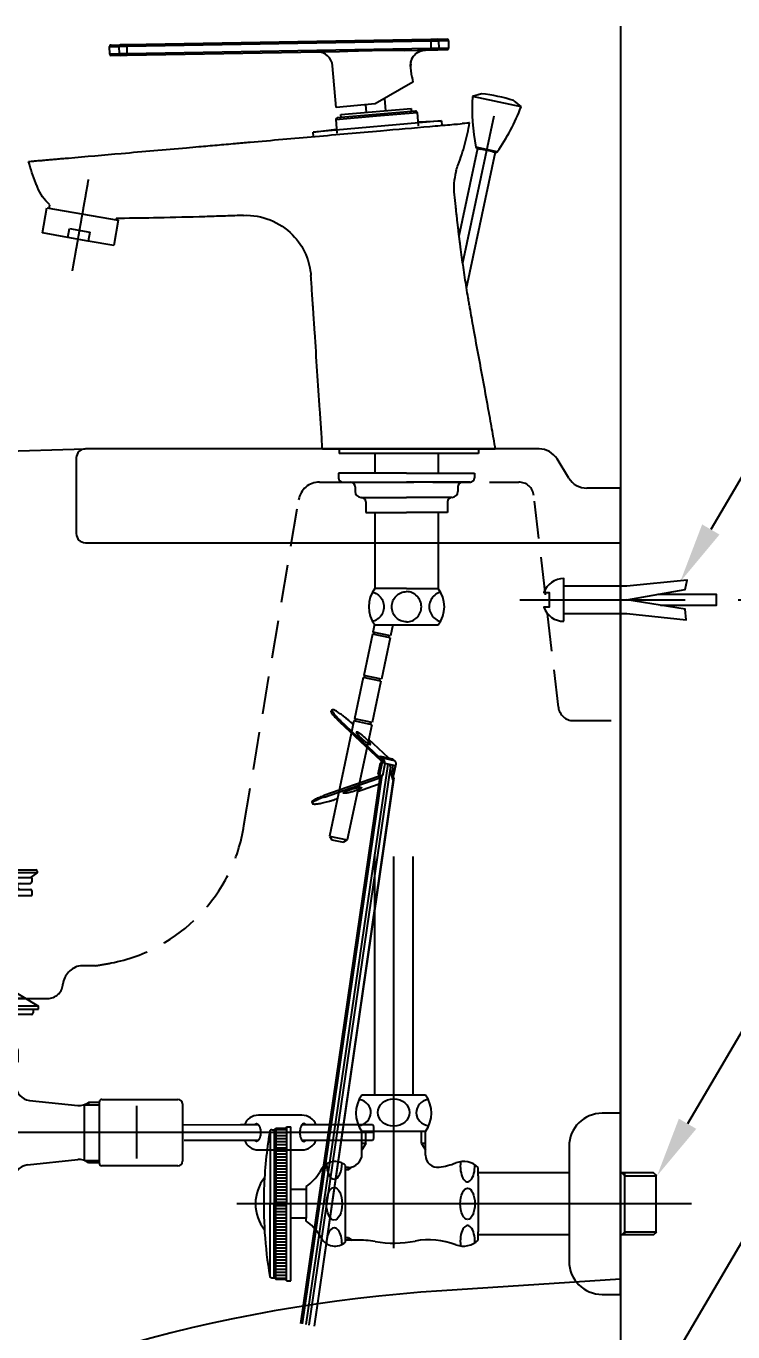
# Model space of a CAD drawing. Extents: x 0 to 3100, y 0 to 2100.
# Drawn here: x 2170.1 to 2403.9, y 706.8 to 1139.2 of the extents above; entities that cross this region are included whole.
import ezdxf

# ---------------------------------------------------------------- set-up
doc = ezdxf.new("R2010")
doc.units = 0
doc.header["$LTSCALE"] = 50
doc.header["$MEASUREMENT"] = 0
doc.linetypes.add('CENTER', pattern=[2, 1.25, -0.25, 0.25, -0.25])
doc.linetypes.add('HIDDEN', pattern=[0.375, 0.25, -0.125])
doc.layers.get('0').update_dxf_attribs({"linetype": 'CONTINUOUS'})
doc.layers.get('DEFPOINTS').update_dxf_attribs({"linetype": 'CONTINUOUS'})
for name, color, linetype in [('1', 2, 'CENTER'), ('2', 2, 'HIDDEN'), ('3', 3, 'CONTINUOUS'), ('6', 6, 'CONTINUOUS'), ('7', 7, 'CONTINUOUS')]:
    doc.layers.add(name, color=color, linetype=linetype)
doc.dimstyles.get("Standard").update_dxf_attribs({"dimtxt": 2.5, "dimasz": 2, "dimexe": 2, "dimexo": 1, "dimgap": 1.5, "dimtad": 1, "dimdec": 0, "dimlfac": 10, "dimrnd": 0.5, "dimzin": 0, "dimdsep": 46, "dimtxsty": 'Standard', "dimcen": 0, "dimclrt": 2, "dimadec": 0, "dimazin": 0, "dimtfac": 1, "dimtdec": 0, "dimtmove": 0, "dimatfit": 3, "dimfxl": 0, "dimtolj": 1, "dimtzin": 0, "dimarcsym": 0})

# ---------------------------------------------------------------- blocks, each defined once
blk = doc.blocks.new('A$C199A413F')
at = {"layer": '1'}
blk.add_line((50.83, 143.41), (4.17, 143.41), dxfattribs=at)
at = {"layer": '3'}
for p, q in [((12.5, 194.6), (11.27, 196.73)), ((11.39, 196.53), (27.5, 196.53)), ((27.5, 194.6), (12.5, 194.6)), ((27.5, 194.6), (25.75, 193.71)), ((43.61, 196.53), (27.5, 196.53)), ((27.5, 194.6), (29.25, 193.71)), ((27.5, 194.6), (42.5, 194.6)), ((42.5, 194.6), (43.73, 196.73)), ((15.02, 194.42), (25.75, 193.71)), ((19.23, 189.72), (16.51, 193.57)), ((25.75, 193.71), (25.75, 186)), ((26.98, 194.34), (26.55, 187.93)), ((28.02, 194.34), (28.45, 187.93)), ((39.98, 194.42), (29.25, 193.71)), ((29.25, 193.71), (29.25, 186)), ((35.77, 189.72), (38.49, 193.57)), ((10.2, 186), (0.9, 186)), ((27.5, 186), (10.2, 186)), ((17.14, 186), (18.59, 186.84)), ((26.55, 187.95), (27.5, 187.95)), ((26.75, 186), (26.55, 187.95)), ((28.45, 187.95), (27.5, 187.95)), ((27.5, 186), (44.8, 186)), ((28.25, 186), (28.45, 187.95)), ((37.86, 186), (36.41, 186.84)), ((44.8, 186), (54.1, 186)), ((0.5, 185.6), (0.5, 185)), ((0.5, 185), (27.5, 185)), ((0.5, 185), (2.64, 183.5)), ((2.2, 183.3), (2.2, 182)), ((8.5, 183.5), (2.4, 183.5)), ((8.5, 183.5), (27.5, 183.5)), ((54.5, 185), (27.5, 185)), ((46.5, 183.5), (27.5, 183.5)), ((46.5, 183.5), (52.6, 183.5)), ((54.5, 185), (52.36, 183.5)), ((52.8, 183.3), (52.8, 182)), ((54.5, 185.6), (54.5, 185)), ((2.2, 179), (2.2, 177.7)), ((27.5, 177.5), (2.4, 177.5)), ((27.5, 181.5), (2.7, 181.5)), ((27.5, 179.5), (2.7, 179.5)), ((10, 146.91), (10, 177.5)), ((27.5, 181.5), (52.3, 181.5)), ((27.5, 179.5), (52.3, 179.5)), ((27.5, 177.5), (52.6, 177.5)), ((45, 146.91), (45, 177.5)), ((52.8, 179), (52.8, 177.7)), ((27.5, 173.5), (17.63, 173.5)), ((27.5, 173.5), (37.37, 173.5)), ((15.13, 161), (15.13, 171)), ((16.89, 161), (16.89, 171)), ((38.11, 161), (38.11, 171)), ((39.87, 161), (39.87, 171)), ((27.5, 158.5), (17.63, 158.5)), ((27.5, 158.5), (37.37, 158.5)), ((10.7, 149), (10, 150.21)), ((10, 149), (27.5, 149)), ((10.7, 146.91), (10.7, 149)), ((45, 149), (27.5, 149)), ((44.3, 149), (45, 150.21)), ((44.3, 146.91), (44.3, 149)), ((10, 146.91), (0, 140.91)), ((10, 146.91), (27.5, 146.91)), ((45, 146.91), (27.5, 146.91)), ((45, 146.91), (55, 140.91)), ((0, 140.91), (27.5, 140.91)), ((0, 139.91), (0, 140.91)), ((10, 139.91), (0, 139.91)), ((1.81, 139.91), (1.81, 138.61)), ((45, 139.91), (10, 139.91)), ((55, 140.91), (27.5, 140.91)), ((45, 139.91), (55, 139.91)), ((53.19, 139.91), (53.19, 138.61)), ((55, 139.91), (55, 140.91)), ((2.31, 138.11), (7.31, 138.11)), ((7.31, 138.11), (27.5, 138.11)), ((7.31, 138.11), (7.31, 131.98)), ((14.08, 131.98), (14.08, 138.11)), ((21.48, 131.98), (21.48, 138.11)), ((47.69, 138.11), (27.5, 138.11)), ((33.52, 131.98), (33.52, 138.11)), ((40.92, 131.98), (40.92, 138.11)), ((52.69, 138.11), (47.69, 138.11)), ((47.69, 138.11), (47.69, 131.98)), ((8.31, 131.41), (7.31, 131.98)), ((8.31, 131.41), (9.71, 131.41)), ((9.71, 131.41), (27.5, 131.41)), ((10, 127.99), (10, 131.41)), ((14.08, 131.98), (21.48, 131.98)), ((45.29, 131.41), (27.5, 131.41)), ((40.92, 131.98), (33.52, 131.98)), ((45, 127.99), (45, 131.41)), ((46.69, 131.41), (45.29, 131.41)), ((46.69, 131.41), (47.69, 131.98)), ((6.76, 122.44), (6.76, 126.56)), ((10.14, 128), (27.26, 128)), ((13.53, 126.56), (13.53, 122.44)), ((13.53, 126.56), (20.93, 126.56)), ((20.93, 126.56), (20.93, 122.44)), ((44.86, 128), (27.74, 128)), ((41.47, 126.56), (34.07, 126.56)), ((34.07, 126.56), (34.07, 122.44)), ((41.47, 126.56), (41.47, 122.44)), ((48.24, 122.44), (48.24, 126.56)), ((13.53, 122.44), (20.93, 122.44)), ((41.47, 122.44), (34.07, 122.44)), ((7.5, 87.4), (7.5, 120)), ((27.5, 121), (8.5, 121)), ((44.86, 121), (27.5, 121)), ((44.3, 121), (44.86, 121)), ((44.86, 121), (45.26, 121)), ((46.5, 121), (45, 121)), ((47.5, 114.64), (47.5, 120)), ((51.97, 109.66), (68, 107.95)), ((70.03, 108.2), (75.14, 108.2)), ((70.17, 89.75), (70.17, 108.25)), ((71.5, 109), (71.5, 108.2)), ((75.16, 109), (71.5, 109)), ((75.14, 108.2), (75.14, 109.2)), ((75.14, 88.8), (75.14, 108.2)), ((75.94, 110), (101.14, 110)), ((102.64, 108.5), (102.64, 102.73)), ((87.5, 90.46), (87.5, 107.9)), ((138.84, 104.76), (127.78, 104.76)), ((142.13, 104.76), (138.84, 104.76)), ((121.87, 101.51), (102.43, 101.5)), ((102.64, 102.73), (102.64, 89.5)), ((127.82, 101.51), (121.87, 101.51)), ((165.45, 101.52), (142.09, 101.51)), ((165.95, 101.02), (165.45, 101.52)), ((165.95, 97.02), (165.95, 101.02)), ((87.5, 99), (19, 98.98)), ((165.95, 99.02), (87.5, 99)), ((103.23, 96.5), (127.82, 96.51)), ((142.09, 96.51), (165.45, 96.52)), ((165.45, 96.52), (165.95, 97.02)), ((127.78, 93.26), (139.11, 93.26)), ((139.11, 93.26), (142.13, 93.26)), ((51.37, 88.27), (68, 90.05)), ((70.17, 89.75), (75.14, 89.75)), ((71.5, 89), (71.5, 89.8)), ((75.16, 89), (71.5, 89)), ((101.14, 88), (75.94, 88)), ((9.5, 81), (27.5, 81)), ((11.63, 81), (11.63, 0)), ((45.5, 81), (27.5, 81)), ((43.38, 0), (43.38, 81)), ((11.63, 0), (43.38, 0))]:
    blk.add_line(p, q, dxfattribs=at)
for points in [[(126.44, 101.51, -0.044238), (126.7, 101.79, -0.189273), (127.13, 101.96, -0.189273), (127.57, 101.79, -0.101059), (128.06, 101.1, -0.059302), (128.34, 100.21, -0.045722), (128.45, 99.01, -0.045722)], [(143.46, 101.51, 0.044238), (143.21, 101.79, 0.189273), (142.78, 101.96, 0.189273), (142.34, 101.79, 0.101059), (141.84, 101.1, 0.059302), (141.57, 100.21, 0.045722), (141.46, 99.01, 0.045722)], [(128.45, 99.01, -0.045722), (128.34, 97.81, -0.059302), (128.06, 96.92, -0.101059), (127.57, 96.23, -0.189273), (127.13, 96.06, -0.189273), (126.7, 96.23, -0.044238), (126.45, 96.51, -0.059302)], [(141.46, 99.01, 0.045722), (141.57, 97.81, 0.059302), (141.85, 96.93, 0.101059), (142.34, 96.23, 0.189273), (142.78, 96.06, 0.189273), (143.21, 96.23, 0.044238), (143.46, 96.51, 0.059302)]]:
    blk.add_lwpolyline(points, format="xyb", dxfattribs=at)
for centre, radius, start, end in [((12.35, 196.53), 1.1, 97.3204, 169.4262), ((27.5, 78.6), 120, 90, 97.3204), ((27.5, 78.6), 120, 82.6796, 90), ((42.65, 196.53), 1.1, 10.5738, 82.6796), ((14.87, 192.42), 2, 35.2023, 86.2618), ((40.13, 192.42), 2, 93.7382, 144.7977), ((0.9, 185.6), 0.4, 90, 180), ((17.59, 188.57), 2, 300, 35.2023), ((37.41, 188.57), 2, 144.7977, 240), ((54.1, 185.6), 0.4, 0, 90), ((2.4, 183.3), 0.2, 90, 180), ((2.7, 182), 0.5, 180, 270), ((52.3, 182), 0.5, 270, 0), ((52.6, 183.3), 0.2, 0, 90), ((2.7, 179), 0.5, 90, 180), ((2.4, 177.7), 0.2, 180, 270), ((6, 180.5), 1, 270, 90), ((49, 180.5), 1, 90, 270), ((52.3, 179), 0.5, 0, 90), ((52.6, 177.7), 0.2, 270, 0), ((17.63, 171), 2.5, 90, 180), ((19.39, 171), 2.5, 90, 180), ((35.61, 171), 2.5, 0, 90), ((37.37, 171), 2.5, 0, 90), ((17.63, 161), 2.5, 180, 270), ((19.39, 161), 2.5, 180, 270), ((35.61, 161), 2.5, 270, 0), ((37.37, 161), 2.5, 270, 0), ((2.31, 138.61), 0.5, 180, 270), ((52.69, 138.61), 0.5, 270, 0), ((10.7, 141.58), 10.18, 250.5679, 289.4321), ((27.31, 160.86), 29.46, 258.5956, 270.3737), ((27.69, 160.86), 29.46, 269.6263, 281.4044), ((44.3, 141.58), 10.18, 250.5679, 289.4321), ((10.14, 123.29), 4.7, 43.9409, 136.0591), ((27.03, 114.4), 13.61, 89.0643, 116.6472), ((27.97, 114.4), 13.61, 63.3528, 90.9357), ((44.86, 123.29), 4.7, 43.9409, 136.0591), ((10.14, 125.71), 4.7, 223.9409, 316.0591), ((27.03, 134.6), 13.61, 243.3528, 270.9357), ((27.97, 134.6), 13.61, 269.0643, 296.6472), ((44.86, 125.71), 4.7, 223.9409, 316.0591), ((8.5, 120), 1, 90, 180), ((46.5, 120), 1, 0, 90), ((52.5, 114.64), 5, 180, 263.8845), ((68.41, 112.93), 5, 265.3322, 308.1927), ((75.94, 109.2), 0.8, 90, 180), ((101.14, 108.5), 1.5, 0, 90), ((127.78, 99.76), 5, 90.0143, 159.527), ((142.13, 99.76), 5, 20.5016, 90.0143), ((127.78, 98.26), 5, 200.5016, 270.0143), ((142.13, 98.26), 5, 270.0143, 339.527), ((20.49, 87.95), 13, 182.42, 212.3), ((51.9, 83.3), 5, 96.1155, 165.0405), ((68.41, 85.07), 5, 51.8073, 94.6678), ((75.94, 88.8), 0.8, 180, 270), ((101.14, 89.5), 1.5, 270, 0), ((34.51, 87.95), 13, 327.7, 345.0405)]:
    blk.add_arc(centre, radius, start, end, dxfattribs=at)
blk = doc.blocks.new('*D49')
at = {"color": 3, "lineweight": -2}
for p, q in [((2405.66, 949.21), (2597.99, 949.21)), ((2587.99, 929.21), (2587.99, 614.21)), ((2587.99, 259.21), (2587.99, 574.21)), ((2374.67, 239.21), (2597.99, 239.21))]:
    blk.add_line(p, q, dxfattribs=at)
at = {"color": 3}
for points in [[(2584.66, 929.21), (2591.33, 929.21), (2587.99, 949.21)], [(2584.66, 259.21), (2591.33, 259.21), (2587.99, 239.21)]]:
    blk.add_solid(points, dxfattribs=at)
at = {"layer": 'DEFPOINTS', "color": 0}
for p in [(2397.66, 949.21), (2587.99, 949.21), (2366.67, 239.21)]:
    blk.add_point(p, dxfattribs=at)
at = {"color": 2, "insert": (2587.99, 594.21), "char_height": 20, "attachment_point": 5}
blk.add_mtext('\\A1;710', dxfattribs=at)

msp = doc.modelspace()

# ---------------------------------------------------------------- linework, layer by layer
for p, q in [((1904.21751, 991.20038), (2189.58629, 999.21299)), ((2339.75893, 999.21417), (2189.67049, 999.21417)), ((2249.37988, 999.21417), (2249.26669, 999.21417)), ((2186.67049, 996.21417), (2186.67049, 971.15468)), ((2349.62045, 989.54549), (2345.72054, 995.88285)), ((2366.67049, 986.21417), (2355.58206, 986.21417)), ((2366.67049, 909.21417), (2366.67049, 986.21417)), ((2189.67049, 968.15468), (2366.67049, 968.15468)), ((2333.40455, 949.21417), (2388.05893, 949.21417)), ((2366.67049, 724.21417), (2366.67049, 909.21417)), ((2366.67049, 724.21417), (2307.6519, 720.43801))]:
    msp.add_line(p, q)
at = {"ltscale": 0.5}
for p, q in [((2273.60638, 999.21417), (2273.60638, 997.73564)), ((2319.7346, 999.21417), (2319.7346, 997.73564))]:
    msp.add_line(p, q, dxfattribs=at)
at = {"color": 3}
for p, q in [((2469.02878, 912.58305), (2388.89985, 775.72326)), ((2445.0205, 801.93276), (2376.77557, 685.37076))]:
    msp.add_line(p, q, dxfattribs=at)
msp.add_lwpolyline([(2347.97069, 942.12486), (2347.97069, 956.30347, 0.316316832), (2341.29999, 951.61417), (2343.08286, 951.61417), (2343.08286, 946.81417), (2341.29999, 946.81417, 0.316316832)], format="xyb", close=True)
for points in [[(2347.97069, 944.71417), (2363.77687, 944.71417), (2368.84898, 944.71417), (2388.46822, 942.57747), (2388.13848, 946.08232), (2368.84898, 949.21417), (2388.13848, 952.6086), (2388.79795, 955.75088), (2368.84898, 953.71417), (2363.77687, 953.71417), (2347.97069, 953.71417)], [(2379.93545, 947.41417), (2398.45981, 947.41417), (2398.41118, 951.01417), (2379.07782, 951.01417)]]:
    msp.add_lwpolyline(points)
for centre, radius, start, end in [((2189.67049, 996.21417), 3, 90, 180), ((2339.75893, 992.21417), 7, 31.6075022, 90), ((2355.58206, 993.21417), 7, 211.6075022, 270), ((2189.67049, 971.15468), 3, 180, 270), ((2339.57785, 221.45832), 500, 93.6609349, 119.2655713)]:
    msp.add_arc(centre, radius, start, end)
at = {"layer": '1', "color": 1, "linetype": 'ByBlock'}
msp.add_line((2366.67049, 1139.21417), (2366.67049, 239.21417), dxfattribs=at)
at = {"layer": '1', "color": 7, "linetype": 'Continuous'}
for p, q in [((2198.16539, 1132.95834), (2201.22503, 1133.01175)), ((2203.46623, 1133.05087), (2201.22503, 1133.01175)), ((2303.94764, 1134.80477), (2203.46623, 1133.05087)), ((2203.46623, 1133.05087), (2203.47496, 1132.55094)), ((2203.47496, 1132.55094), (2303.95636, 1134.30485)), ((2306.18884, 1134.8439), (2303.94764, 1134.80477)), ((2303.94764, 1134.80477), (2303.95636, 1134.30485)), ((2303.95636, 1134.30485), (2306.64581, 1134.3518)), ((2303.95636, 1134.30485), (2303.99999, 1131.80523)), ((2306.18884, 1134.8439), (2309.24847, 1134.8973)), ((2306.64581, 1134.3518), (2309.75712, 1134.40611)), ((2306.68944, 1131.85218), (2306.64581, 1134.3518)), ((2309.75712, 1134.40611), (2309.80076, 1131.90649)), ((2197.6742, 1132.44969), (2200.78552, 1132.504)), ((2197.71783, 1129.95008), (2197.6742, 1132.44969)), ((2200.82915, 1130.00438), (2197.71783, 1129.95008)), ((2201.28611, 1129.51228), (2198.22648, 1129.45887)), ((2200.78552, 1132.504), (2203.47496, 1132.55094)), ((2200.78552, 1132.504), (2200.82915, 1130.00438)), ((2203.51859, 1130.05133), (2200.82915, 1130.00438)), ((2201.28611, 1129.51228), (2203.52732, 1129.5514)), ((2203.51859, 1130.05133), (2203.47496, 1132.55094)), ((2303.99999, 1131.80523), (2203.51859, 1130.05133)), ((2203.52732, 1129.5514), (2203.51859, 1130.05133)), ((2203.52732, 1129.5514), (2273.71795, 1130.77658)), ((2295.09751, 1131.14977), (2304.00872, 1131.30531)), ((2306.68944, 1131.85218), (2303.99999, 1131.80523)), ((2304.00872, 1131.30531), (2303.99999, 1131.80523)), ((2304.00872, 1131.30531), (2306.24992, 1131.34443)), ((2309.30956, 1131.39784), (2306.24992, 1131.34443)), ((2309.80076, 1131.90649), (2306.68944, 1131.85218)), ((2272.64081, 1112.29953), (2271.43476, 1126.0848)), ((2298.01354, 1120.60452), (2285.59134, 1113.43256)), ((2297.92833, 1121.57846), (2298.01354, 1120.60452)), ((2285.59134, 1113.43256), (2272.64081, 1112.29953)), ((2274.20229, 1109.94126), (2297.41363, 1111.97198)), ((2282.66995, 1110.68208), (2282.45332, 1113.15812)), ((2288.60134, 1115.17037), (2288.94597, 1111.23116)), ((2297.41363, 1111.97198), (2297.50079, 1110.97579)), ((2307.46269, 1107.83206), (2265.0248, 1104.11923)), ((2272.49007, 1108.28572), (2285.9387, 1109.46232)), ((2272.49007, 1108.28572), (2272.88227, 1103.80284)), ((2285.89512, 1109.96042), (2272.94459, 1108.8274)), ((2274.28945, 1108.94506), (2274.20229, 1109.94126)), ((2298.84565, 1111.09345), (2285.89512, 1109.96042)), ((2285.9387, 1109.46232), (2299.38732, 1110.63893)), ((2299.38732, 1110.63893), (2299.77953, 1106.15605)), ((2299.66358, 1107.48149), (2307.46269, 1107.83206)), ((2307.46269, 1107.83206), (2307.59266, 1106.34651)), ((2265.0248, 1104.11923), (2272.76629, 1105.12829)), ((2265.15476, 1102.63368), (2265.0248, 1104.11923)), ((2175.4326, 1070.71137), (2176.90861, 1079.08223)), ((2176.90861, 1079.08223), (2200.544, 1074.91468)), ((2177.69646, 1078.94332), (2177.88382, 1080.00592)), ((2200.544, 1074.91468), (2199.06799, 1066.54381)), ((2199.83915, 1075.52435), (2199.75615, 1075.0536)), ((2183.87454, 1069.22283), (2175.4326, 1070.71137)), ((2183.87454, 1069.22283), (2184.39549, 1072.17725)), ((2190.62604, 1068.03235), (2183.87454, 1069.22283)), ((2184.39549, 1072.17725), (2191.14699, 1070.98677)), ((2191.14699, 1070.98677), (2190.62604, 1068.03235)), ((2199.06799, 1066.54381), (2190.62604, 1068.03235)), ((2319.7346, 997.73564), (2273.60638, 997.73564))]:
    msp.add_line(p, q, dxfattribs=at)
for centre, radius, start, end in [((2198.17412, 1132.45841), 0.5, 90.9999907, 181.0002091), ((2309.2572, 1134.39738), 0.5, 1.0002091, 90.9999907), ((2198.21775, 1129.9588), 0.5, 181.0002091, 270.9999907), ((2266.45379, 1125.64903), 5, 4.76016, 90.9999907), ((2309.30083, 1131.89776), 0.5, 270.9999907, 1.0002091), ((2272.98816, 1108.3293), 0.5, 95.0001492, 185.0001416), ((2298.88923, 1110.59535), 0.5, 5.0001416, 95.0001492), ((2333.06433, 1085.59121), 21.5, 165.6452533, 185.9284674)]:
    msp.add_arc(centre, radius, start, end, dxfattribs=at)
at = {"layer": '1', "color": 7, "linetype": 'Continuous', "extrusion": (0, 0, -1)}
msp.add_arc((-2189.49456, 1092.4233), 17, 313.0775056, 337.3248726, dxfattribs=at)
for centre, major_axis, ratio, start_param, end_param in [((2201.23376, 1132.51183), (-0.00873, 0.49992), 0.896618, 4.71238898, 6.283185307), ((2306.19757, 1134.34397), (0.00873, -0.49992), 0.896618, 3.141592654, 4.71238898), ((2201.27739, 1130.0122), (-0.00873, 0.49992), 0.896618, 3.141592654, 4.71238898), ((2302.14858, 1126.27208), (-0.08726, 4.99924), 0.978413, 4.644078119, 6.283185307), ((2302.29965, 1126.27472), (0.08726, -4.99924), 0.999997, 1.661177217, 3.141787889), ((2306.2412, 1131.84436), (0.00873, -0.49992), 0.896618, 4.71238898, 6.283185307), ((2333.0631, 1085.58678), (-20.71889, 5.74262), 0.999735, 0.000012834, 0.097610156), ((2242.83652, 1055.06304), (-19.98137, 7.93692), 1, 1.153488925, 1.989306429)]:
    msp.add_ellipse(centre, major_axis=major_axis, ratio=ratio, start_param=start_param, end_param=end_param, dxfattribs=at)
at = {"layer": '1', "color": 7, "linetype": 'Continuous'}
for points, knots in [([(2295.09751, 1131.14977), (2293.74961, 1131.12624), (2292.39957, 1131.12404), (2289.41697, 1131.11899), (2287.78361, 1131.11779), (2285.5757, 1131.09526), (2285.00102, 1131.08757), (2283.33948, 1131.05931), (2282.25266, 1131.03306), (2279.61327, 1130.95587), (2278.0608, 1130.899), (2275.57852, 1130.81992), (2274.64792, 1130.79282), (2273.71795, 1130.77658)], [0, 0, 0, 0, 0.18944166, 0.18944166, 0.418460024, 0.418460024, 0.499035031, 0.499035031, 0.651443505, 0.651443505, 0.869303726, 0.869303726, 1, 1, 1, 1]), ([(2297.27462, 1125.84567), (2297.2708, 1125.63648), (2297.27188, 1125.41354), (2297.29004, 1124.86098), (2297.31451, 1124.51854), (2297.38791, 1123.86466), (2297.43719, 1123.54392), (2297.54759, 1122.95639), (2297.61005, 1122.68205), (2297.72926, 1122.21011), (2297.78723, 1122.00791), (2297.87696, 1121.70847), (2297.90966, 1121.60739), (2297.92901, 1121.54748), (2297.93166, 1121.53921), (2297.93164, 1121.53923)], [0, 0, 0, 0, 0.114939374, 0.114939374, 0.279353996, 0.279353996, 0.440312112, 0.440312112, 0.602680747, 0.602680747, 0.769066054, 0.769066054, 0.935926829, 0.935926829, 1, 1, 1, 1]), ([(2297.31504, 1126.66602), (2297.30208, 1126.50328), (2297.29044, 1126.32076), (2297.27914, 1126.03503), (2297.27638, 1125.94155), (2297.27462, 1125.84567)], [0, 0, 0, 0, 0.685433532, 0.685433532, 1, 1, 1, 1]), ([(2313.00234, 1093.32069), (2313.85418, 1095.53067), (2314.59943, 1097.80245), (2315.85499, 1102.41774), (2316.36629, 1104.77142), (2316.75492, 1107.14812)], [0, 0, 0, 0, 0.496999027, 0.496999027, 1, 1, 1, 1]), ([(2316.75492, 1107.14812), (2316.75514, 1107.14814), (2316.74964, 1107.14766), (2316.64285, 1107.13832), (2316.13255, 1107.09367), (2314.94789, 1106.99002), (2314.64334, 1106.96338), (2314.30434, 1106.93373)], [0, 0, 0, 0, 0.083269735, 0.083269735, 0.791492061, 0.791492061, 1, 1, 1, 1]), ([(2239.29209, 1100.371), (2240.91568, 1100.51305), (2249.73035, 1101.28423), (2265.74431, 1102.68527), (2285.56974, 1104.41977), (2298.19966, 1105.52474), (2303.63617, 1106.00038)], [0, 0, 0, 0, 0.075727638, 0.41110137, 0.746475102, 1, 1, 1, 1]), ([(2303.63617, 1106.00038), (2305.9594, 1106.20364), (2308.26524, 1106.40537), (2312.18883, 1106.74864), (2313.66662, 1106.87793), (2314.30434, 1106.93373)], [0, 0, 0, 0, 0.5, 0.5, 1, 1, 1, 1]), ([(2184.03366, 1095.53652), (2189.87501, 1096.04756), (2202.90621, 1097.18765), (2217.29862, 1098.44683), (2225.84602, 1099.19462), (2227.20211, 1099.31327)], [0, 0, 0, 0, 0.40612002, 0.90577848, 1, 1, 1, 1]), ([(2227.20211, 1099.31327), (2228.20968, 1099.40142), (2230.225, 1099.57773), (2232.23967, 1099.75399), (2234.25443, 1099.93026), (2236.2693, 1100.10654), (2238.28478, 1100.28288), (2239.29209, 1100.371)], [0, 0, 0, 0, 0.25, 0.5, 0.5, 0.75, 1, 1, 1, 1]), ([(2173.80856, 1085.86972), (2173.62768, 1086.30264), (2172.4977, 1089.08597), (2171.54863, 1091.94062), (2170.88138, 1094.38584)], [0, 0, 0, 0, 0.156198051, 1, 1, 1, 1]), ([(2172.50176, 1094.52761), (2172.57487, 1094.534), (2172.74869, 1094.54921), (2173.20532, 1094.58916), (2173.97522, 1094.65652), (2175.18757, 1094.76258), (2176.64724, 1094.89028), (2178.3087, 1095.03565), (2180.12507, 1095.19456), (2182.04882, 1095.36286), (2183.37078, 1095.47852), (2184.03361, 1095.53651)], [0, 0, 0, 0, 0.062499865, 0.125000071, 0.250000481, 0.375000892, 0.500001303, 0.625001713, 0.750002124, 0.875002535, 1, 1, 1, 1]), ([(2311.67931, 1083.3706), (2311.81299, 1082.08325), (2312.0092, 1080.23416), (2312.27363, 1077.82397), (2312.43097, 1076.41978), (2312.55889, 1075.29667), (2312.68823, 1074.17372), (2312.85262, 1072.77035), (2313.05448, 1071.08686), (2313.26114, 1069.40395), (2313.47282, 1067.72167), (2313.90666, 1064.35842), (2314.59831, 1059.31881), (2315.45053, 1053.73146), (2316.09765, 1049.82839), (2316.48204, 1047.60057), (2316.87189, 1045.37369), (2317.3653, 1042.59117), (2318.56928, 1035.91666), (2320.4303, 1025.91498), (2322.48362, 1014.79925), (2324.04996, 1005.89295), (2324.83693, 1001.44048), (2325.22996, 999.21417)], [0, 0, 0, 0, 0.045535933, 0.065420601, 0.085305269, 0.095247603, 0.105189937, 0.125074605, 0.144959274, 0.164843942, 0.18472861, 0.204613278, 0.28415195, 0.363690622, 0.403459958, 0.423344626, 0.443229294, 0.48299863, 0.522767967, 0.681845311, 0.840922656, 0.920461328, 1, 1, 1, 1]), ([(2229.23276, 1076.1029), (2224.10217, 1075.94822), (2218.97073, 1075.82167), (2209.56365, 1075.6413), (2205.28748, 1075.58361), (2201.01263, 1075.53723)], [0, 0, 0, 0, 0.545543874, 0.545543874, 1, 1, 1, 1]), ([(2241.37856, 1076.52252), (2240.36656, 1076.48328), (2238.34249, 1076.40684), (2236.31826, 1076.33463), (2234.29396, 1076.26461), (2232.26958, 1076.19676), (2230.24505, 1076.13342), (2229.23276, 1076.1029)], [0, 0, 0, 0, 0.25, 0.5, 0.5, 0.75, 1, 1, 1, 1]), ([(2258.20886, 1070.09437), (2260.07118, 1068.18981), (2261.55253, 1065.94584), (2263.57586, 1061.27626), (2264.12217, 1058.86016), (2264.28328, 1056.57511)], [0, 0, 0, 0, 0.5, 0.5, 1, 1, 1, 1]), ([(2268.11104, 999.21417), (2267.96841, 1001.36159), (2267.68314, 1005.65644), (2267.11262, 1014.24613), (2266.39947, 1024.98324), (2265.75758, 1034.64665), (2265.33046, 1041.08897), (2265.15254, 1043.77327), (2265.01017, 1045.92071), (2264.86737, 1048.06813), (2264.62906, 1051.61987), (2264.42011, 1054.63433), (2264.28328, 1056.57511)], [0, 0, 0, 0, 0.112308708, 0.224617416, 0.449234832, 0.673852248, 0.730006602, 0.786160956, 0.814238133, 0.84231531, 0.898469664, 1, 1, 1, 1]), ([(2268.11103, 999.21417), (2268.11104, 999.21417), (2268.15367, 999.21417), (2268.32383, 999.21417), (2268.48324, 999.21417), (2268.75304, 999.21417), (2268.95374, 999.21417), (2269.3593, 999.21417), (2270.09213, 999.21417), (2271.20992, 999.21417), (2272.55539, 999.21417), (2274.11791, 999.21417), (2275.88369, 999.21417), (2277.8383, 999.21417), (2280.67421, 999.21417), (2283.82063, 999.21417), (2287.20062, 999.21417), (2289.39305, 999.21417), (2291.18406, 999.21417), (2292.99611, 999.21417), (2296.21219, 999.21417), (2299.94506, 999.21417), (2303.62952, 999.21417), (2307.24433, 999.21417), (2311.56193, 999.21417), (2316.19738, 999.21417), (2320.0728, 999.21417), (2322.5094, 999.21417), (2323.73294, 999.21417), (2324.2875, 999.21417), (2324.97227, 999.21417), (2325.22995, 999.21417), (2325.22997, 999.21417)], [0, 0, 0, 0, 0.031250001, 0.031250001, 0.062500002, 0.070312502, 0.078125002, 0.093750003, 0.125000004, 0.156250004, 0.187500005, 0.218750006, 0.250000007, 0.281250008, 0.312500009, 0.375000011, 0.406250011, 0.437500012, 0.453125013, 0.468750013, 0.500000014, 0.562500016, 0.593750017, 0.625000018, 0.687500019, 0.750000021, 0.812500023, 0.875000025, 0.906250026, 0.921875026, 0.937500027, 1, 1, 1, 1])]:
    msp.add_open_spline(points, degree=3, knots=knots, dxfattribs=at)
for points, degree in [([(2170.88137, 1094.38584), (2170.88138, 1094.38584), (2171.42435, 1094.43334), (2172.50176, 1094.52761)], 3), ([(2312.34432, 1091.32978), (2312.23527, 1090.92041)], 1), ([(2311.67932, 1083.37061), (2311.67931, 1083.3706), (2311.67916, 1083.36911), (2311.67885, 1083.36612)], 3), ([(2311.67932, 1083.37061), (2311.67931, 1083.3706), (2311.67916, 1083.36911), (2311.67885, 1083.36612)], 3), ([(2201.01265, 1075.53595), (2200.6214, 1075.53202), (2200.23026, 1075.52816), (2199.83915, 1075.52432)], 3), ([(2241.99386, 1076.54653), (2241.78876, 1076.53848), (2241.58366, 1076.53048), (2241.37856, 1076.52252)], 3)]:
    msp.add_open_spline(points, degree=degree, dxfattribs=at)
at = {"layer": '1', "color": 1, "linetype": 'CENTER'}
msp.add_open_spline([(2185.40888, 1058.18445), (2186.27713, 1063.10848), (2190.74594, 1088.45239)], degree=1, knots=[0, 0, 0.162681685, 1, 1], dxfattribs=at)
at = {"layer": '1', "color": 3}
msp.add_solid([(2391.77642, 774.03908), (2386.02328, 777.40744), (2378.79478, 758.46384)], dxfattribs=at)
at = {"layer": '2'}
for p, q in [((2267.13691, 988.21417), (2333.06925, 988.21417)), ((2242.14735, 874.53016), (2260.23332, 982.37196)), ((2346.15817, 913.6391), (2338.03607, 983.78923)), ((2351.12499, 909.21417), (2366.67049, 909.21417)), ((2193.00371, 828.0299), (2188.00371, 828.0299)), ((2182.1829, 821.639), (2182.21695, 821.93305)), ((2167.17049, 817.21417), (2177.21609, 817.21417))]:
    msp.add_line(p, q, dxfattribs=at)
for centre, radius, start, end in [((2267.13691, 981.21417), 7, 90, 170.4796163), ((2333.06925, 983.21417), 5, 6.6043909, 90), ((2351.12499, 914.21417), 5, 186.6043909, 270), ((2187.7997, 882.97608), 55, 280.8737249, 351.1665853), ((2189.17048, 821.12782), 7, 99.5948944, 173.394459), ((2153.75876, 1060.18582), 235.44965, 279.5948944, 280.8737249), ((2177.21609, 822.21417), 5, 270, 353.394459)]:
    msp.add_arc(centre, radius, start, end, dxfattribs=at)
at = {"layer": '3', "color": 3}
msp.add_line((2445.82195, 1056.59925), (2396.59341, 972.51715), dxfattribs=at)
msp.add_solid([(2399.46998, 970.83297), (2393.71684, 974.20133), (2386.48833, 955.25774)], dxfattribs=at)
at = {"layer": '6'}
for p, q in [((2285.32049, 864.21384), (2285.32049, 785.21384)), ((2291.67049, 734.5013), (2291.67049, 864.21384)), ((2298.02049, 864.21384), (2298.02049, 785.21384)), ((2298.02049, 785.21384), (2281.17049, 785.21384)), ((2302.17049, 785.21384), (2298.02049, 785.21384)), ((2366.67049, 779.21384), (2360.67049, 779.21384)), ((2366.67049, 719.21384), (2366.67049, 779.21384)), ((2252.17049, 773.71384), (2252.67049, 774.21384)), ((2252.67049, 774.21384), (2252.67049, 749.21384)), ((2252.67049, 774.21384), (2255.87049, 774.21384)), ((2256.17049, 774.71384), (2257.67049, 774.71384)), ((2256.17049, 774.51384), (2256.17049, 774.71384)), ((2256.17049, 774.51384), (2256.17049, 749.21384)), ((2257.67049, 773.71384), (2257.67049, 774.71384)), ((2250.75531, 773.21384), (2250.75531, 749.21384)), ((2251.34674, 773.71384), (2252.17049, 773.71384)), ((2252.17049, 773.71384), (2252.17049, 749.21384)), ((2252.67049, 773.80236), (2256.17049, 773.80236)), ((2252.67049, 772.80236), (2256.17049, 772.80236)), ((2252.67049, 771.80236), (2256.17049, 771.80236)), ((2252.67049, 770.80236), (2256.17049, 770.80236)), ((2252.67049, 769.80236), (2256.17049, 769.80236)), ((2257.67049, 749.21384), (2257.67049, 773.71384)), ((2281.17049, 765.71384), (2281.17049, 773.21384)), ((2302.17049, 773.21384), (2281.17049, 773.21384)), ((2282.42049, 769.21384), (2282.42049, 773.21384)), ((2300.92049, 769.21384), (2300.92049, 773.21384)), ((2302.17049, 765.30221), (2302.17049, 773.21384)), ((2252.67049, 768.80236), (2256.17049, 768.80236)), ((2252.67049, 767.80236), (2256.17049, 767.80236)), ((2252.67049, 766.80236), (2256.17049, 766.80236)), ((2252.67049, 765.80236), (2256.17049, 765.80236)), ((2282.42049, 769.21384), (2281.17049, 769.21384)), ((2282.42049, 769.21384), (2281.17049, 767.04878)), ((2302.17049, 769.21384), (2300.92049, 769.21384)), ((2300.92049, 769.21384), (2302.17049, 767.04878)), ((2349.67049, 768.21384), (2349.67049, 730.21384)), ((2252.67049, 764.80236), (2256.17049, 764.80236)), ((2252.67049, 763.80236), (2256.17049, 763.80236)), ((2252.67049, 762.80236), (2256.17049, 762.80236)), ((2252.67049, 761.80236), (2256.17049, 761.80236)), ((2275.7571, 761.21384), (2275.7571, 761.93456)), ((2275.7571, 737.21384), (2275.7571, 761.21384)), ((2276.67049, 761.21384), (2275.7571, 761.21384)), ((2276.67049, 760.46384), (2277.96953, 761.40542)), ((2276.67049, 760.46384), (2276.67049, 761.21384)), ((2319.67162, 758.46497), (2319.67162, 761.21273)), ((2252.67049, 760.80236), (2256.17049, 760.80236)), ((2252.67049, 759.80236), (2256.17049, 759.80236)), ((2252.67049, 758.80236), (2256.17049, 758.80236)), ((2252.67049, 757.80236), (2256.17049, 757.80236)), ((2252.67049, 756.80236), (2256.17049, 756.80236)), ((2267.64368, 760.53536), (2267.09132, 759.57863)), ((2276.67049, 760.46384), (2275.7571, 760.46384)), ((2349.67049, 759.46384), (2319.67049, 759.46384)), ((2319.67049, 758.46384), (2319.67049, 739.96384)), ((2377.67049, 759.46384), (2366.67049, 759.46384)), ((2366.67049, 758.84688), (2366.67049, 739.58145)), ((2368.17049, 758.46384), (2367.17049, 759.46384)), ((2368.17049, 738.96384), (2368.17049, 759.46384)), ((2368.17049, 758.46384), (2378.67049, 758.46384)), ((2378.67049, 758.46384), (2377.67049, 759.46384)), ((2378.54621, 739.96384), (2378.54621, 758.46384)), ((2252.67049, 755.80236), (2256.17049, 755.80236)), ((2252.67049, 754.80236), (2256.17049, 754.80236)), ((2252.67049, 753.80236), (2256.17049, 753.80236)), ((2252.67049, 752.80236), (2256.17049, 752.80236)), ((2262.7571, 753.96384), (2257.67049, 753.96384)), ((2262.7571, 754.94618), (2262.7571, 753.96384)), ((2262.7571, 753.96384), (2262.7571, 744.46384)), ((2390.20603, 749.21384), (2239.78841, 749.21384)), ((2250.75531, 725.21384), (2250.75531, 749.21384)), ((2252.17049, 724.71384), (2252.17049, 749.21384)), ((2252.67049, 751.80236), (2256.17049, 751.80236)), ((2252.67049, 750.80236), (2256.17049, 750.80236)), ((2252.67049, 749.80236), (2256.17049, 749.80236)), ((2252.67049, 724.21384), (2252.67049, 749.21384)), ((2252.67049, 748.62532), (2256.17049, 748.62532)), ((2256.17049, 723.91384), (2256.17049, 749.21384)), ((2257.67049, 723.71384), (2257.67049, 749.21384)), ((2252.67049, 747.62532), (2256.17049, 747.62532)), ((2252.67049, 746.62532), (2256.17049, 746.62532)), ((2252.67049, 745.62532), (2256.17049, 745.62532)), ((2252.67049, 744.62532), (2256.17049, 744.62532)), ((2262.7571, 744.46384), (2257.67049, 744.46384)), ((2262.7571, 743.4815), (2262.7571, 744.46384)), ((2252.67049, 743.62532), (2256.17049, 743.62532)), ((2252.67049, 742.62532), (2256.17049, 742.62532)), ((2252.67049, 741.62532), (2256.17049, 741.62532)), ((2252.67049, 740.62532), (2256.17049, 740.62532)), ((2252.67049, 739.62532), (2256.17049, 739.62532)), ((2319.67049, 737.21384), (2319.67049, 739.96384)), ((2367.17049, 738.96384), (2368.17049, 739.96384)), ((2368.17049, 739.96384), (2378.67049, 739.96384)), ((2377.67049, 738.96384), (2378.67049, 739.96384)), ((2252.67049, 738.62532), (2256.17049, 738.62532)), ((2252.67049, 737.62532), (2256.17049, 737.62532)), ((2252.67049, 736.62532), (2256.17049, 736.62532)), ((2252.67049, 735.62532), (2256.17049, 735.62532)), ((2267.64368, 737.89233), (2267.09132, 738.84905)), ((2276.67049, 737.96384), (2275.7571, 737.96384)), ((2275.7571, 736.49313), (2275.7571, 737.21384)), ((2279.38229, 737.21384), (2275.7571, 737.21384)), ((2276.67049, 737.21384), (2276.67049, 737.96384)), ((2276.67049, 737.96384), (2277.96953, 737.21384)), ((2349.67049, 738.96384), (2319.67049, 738.96384)), ((2319.67049, 738.96384), (2319.67049, 738.7821)), ((2319.67049, 737.21384), (2319.67049, 738.7821)), ((2377.67049, 738.96384), (2366.67049, 738.96384)), ((2252.67049, 734.62532), (2256.17049, 734.62532)), ((2252.67049, 733.62532), (2256.17049, 733.62532)), ((2252.67049, 732.62532), (2256.17049, 732.62532)), ((2252.67049, 731.62532), (2256.17049, 731.62532)), ((2252.67049, 730.62532), (2256.17049, 730.62532)), ((2252.67049, 729.62532), (2256.17049, 729.62532)), ((2252.67049, 728.62532), (2256.17049, 728.62532)), ((2252.67049, 727.62532), (2256.17049, 727.62532)), ((2252.67049, 726.62532), (2256.17049, 726.62532)), ((2251.34674, 724.71384), (2252.17049, 724.71384)), ((2252.17049, 724.71384), (2252.67049, 724.21384)), ((2252.67049, 725.62532), (2256.17049, 725.62532)), ((2252.67049, 724.62532), (2256.17049, 724.62532)), ((2252.67049, 724.21384), (2255.87049, 724.21384)), ((2256.17049, 723.71384), (2256.17049, 723.91384)), ((2256.17049, 723.71384), (2257.67049, 723.71384)), ((2360.67049, 719.21384), (2366.67049, 719.21384))]:
    msp.add_line(p, q, dxfattribs=at)
for centre, radius, start, end in [((2289.17049, 779.21384), 10, 143.1301024, 216.8698976), ((2294.17049, 779.21384), 10, 323.1301024, 36.8698976), ((2360.67049, 768.21384), 11, 90, 180), ((2255.87049, 774.51384), 0.3, 270, 0), ((2393.67049, 749.21384), 145, 170.50659, 178.0568579), ((2251.34674, 773.01384), 0.7, 90, 170.50659), ((2276.67049, 765.71384), 4.5, 270, 0), ((2272.28296, 757.85687), 5.35697, 49.5694344, 150), ((2306.17049, 765.30221), 4, 180, 277.7116785), ((2303.37566, 785.94155), 24.82771, 277.7116785, 290.9661375), ((2314.76413, 756.22109), 7, 45.4870636, 110.9661375), ((2259.92473, 749.16851), 14, 141.7859267, 179.7527285), ((2254.96696, 766.57863), 14, 303.8098204, 330), ((2393.67049, 749.21384), 145, 178.0568579, 189.49341), ((2259.92473, 749.28935), 14, 180.2472715, 218.2140733), ((2254.96696, 731.84905), 14, 30, 56.1901796), ((2272.28296, 740.57082), 5.35697, 210, 310.4305656), ((2279.38229, 699.21384), 38, 80.6951765, 90.0000026), ((2291.67049, 774.21384), 38, 260.6951745, 280.737274), ((2303.37566, 712.48613), 24.82771, 69.0338625, 100.737275), ((2314.76413, 742.2066), 7, 249.0338625, 314.5), ((2360.67049, 730.21384), 11, 180, 270), ((2251.34674, 725.41384), 0.7, 189.49341, 270), ((2255.87049, 723.91384), 0.3, 0, 90)]:
    msp.add_arc(centre, radius, start, end, dxfattribs=at)
for centre, major_axis, ratio, start_param, end_param in [((2278.89723, 779.44143), (-5.22946, 0), 0.866391406, 1.800504354, 4.443057795), ((2304.35317, 779.44143), (5.22946, 0), 0.866391406, 1.82411945, 4.498970222), ((2271.99184, 762.80613), (0, 5.39901), 0.478204164, 1.649186922, 4.692658194), ((2316.10943, 761.71874), (0, 5.21778), 0.460090084, 1.292018265, 4.793094981), ((2271.99184, 735.8934), (0, 5.39901), 0.478204164, 4.681700192, 7.825212734), ((2316.10943, 736.79956), (0, 5.21778), 0.460090084, 4.613778576, 8.151219719)]:
    msp.add_ellipse(centre, major_axis=major_axis, ratio=ratio, start_param=start_param, end_param=end_param, dxfattribs=at)
for centre, major_axis, ratio in [((2291.67049, 779.44143), (5.22946, 0), 0.866391406), ((2271.99184, 749.21384), (0, -5.39901), 0.478204164), ((2316.10943, 749.21384), (0, -5.21778), 0.460090084)]:
    msp.add_ellipse(centre, major_axis=major_axis, ratio=ratio, dxfattribs=at)
at = {"layer": '7'}
for p, q in [((2320.70472, 1116.80774), (2317.70295, 1115.91228)), ((2333.84238, 1112.48174), (2317.70295, 1115.91228)), ((2320.70472, 1116.80774), (2320.73504, 1116.8013)), ((2331.43403, 1114.52716), (2331.46435, 1114.52071)), ((2331.46435, 1114.52071), (2333.84238, 1112.48174)), ((2324.75126, 1109.39166), (2314.41108, 1060.74495)), ((2319.40768, 1098.68131), (2313.23346, 1069.63386)), ((2325.95611, 1097.60221), (2318.85537, 1099.11152)), ((2319.24251, 1098.71642), (2320.38583, 1098.4734)), ((2324.29842, 1097.64175), (2320.38583, 1098.4734)), ((2325.27657, 1097.43384), (2315.68787, 1052.32259)), ((2324.29842, 1097.64175), (2325.44174, 1097.39873)), ((2285.42592, 997.73564), (2285.42592, 991.14578)), ((2306.42592, 997.73564), (2306.42592, 991.14578)), ((2273.42592, 991.14578), (2273.42592, 989.64578)), ((2295.92592, 991.14578), (2273.42592, 991.14578)), ((2295.92592, 991.14578), (2318.42592, 991.14578)), ((2318.42592, 991.14578), (2318.42592, 989.64578)), ((2274.92592, 988.14578), (2277.42592, 988.14578)), ((2277.42592, 988.14578), (2295.92592, 988.14578)), ((2278.92592, 986.64578), (2278.92592, 985.14578)), ((2314.42592, 988.14578), (2295.92592, 988.14578)), ((2312.92592, 986.64578), (2312.92592, 985.14578)), ((2316.92592, 988.14578), (2314.42592, 988.14578)), ((2280.92592, 983.14578), (2295.92592, 983.14578)), ((2282.42592, 981.64578), (2282.42592, 978.14578)), ((2310.92592, 983.14578), (2295.92592, 983.14578)), ((2309.42592, 981.64578), (2309.42592, 978.14578)), ((2282.42592, 978.14578), (2295.92592, 978.14578)), ((2285.42592, 978.14578), (2285.42592, 952.93156)), ((2309.42592, 978.14578), (2295.92592, 978.14578)), ((2306.42592, 978.14578), (2306.42592, 952.93156)), ((2295.92592, 952.93156), (2285.42592, 952.93156)), ((2295.92592, 952.93156), (2306.42592, 952.93156)), ((2285.32719, 941.06551), (2284.7943, 938.55845)), ((2290.66318, 937.31098), (2284.7943, 938.55845)), ((2285.13783, 937.76979), (2285.28337, 938.4545)), ((2285.42592, 940.93156), (2306.42592, 940.93156)), ((2291.43276, 940.93156), (2290.66318, 937.31098)), ((2284.64876, 937.87375), (2281.738, 924.17968)), ((2290.51765, 936.62628), (2284.64876, 937.87375)), ((2290.51765, 936.62628), (2287.60688, 922.93221)), ((2290.02857, 936.73024), (2290.17411, 937.41494)), ((2281.59246, 923.49498), (2278.68169, 909.80091)), ((2287.46134, 922.24751), (2281.59246, 923.49498)), ((2287.60688, 922.93221), (2281.738, 924.17968)), ((2282.08153, 923.39103), (2282.22707, 924.07573)), ((2287.46134, 922.24751), (2284.55058, 908.55344)), ((2286.97227, 922.35147), (2287.11781, 923.03617)), ((2271.34789, 912.74837), (2271.0249, 912.37434)), ((2278.53616, 909.11621), (2270.4276, 870.96845)), ((2274.10473, 909.2062), (2273.78174, 908.83216)), ((2273.78174, 908.83216), (2287.42321, 896.01413)), ((2287.02366, 897.06709), (2274.10473, 909.2062)), ((2278.27408, 907.88322), (2277.67339, 908.44765)), ((2284.40504, 907.86874), (2278.53616, 909.11621)), ((2284.55058, 908.55344), (2278.68169, 909.80091)), ((2279.02523, 909.01226), (2279.17077, 909.69696)), ((2283.91597, 907.9727), (2284.06151, 908.6574)), ((2284.40504, 907.86874), (2276.29649, 869.72098)), ((2289.97537, 896.88825), (2283.38695, 903.07898)), ((2287.22262, 895.17139), (2286.42314, 891.41012)), ((2287.3465, 897.44703), (2286.95891, 896.99819)), ((2286.95891, 896.99819), (2287.56777, 896.42609)), ((2288.02139, 895.00161), (2287.22275, 895.17137)), ((2287.3465, 897.44703), (2291.27202, 896.61264)), ((2287.95536, 896.87493), (2287.3465, 897.44703)), ((2287.99575, 896.83588), (2287.83586, 896.08363)), ((2287.95536, 896.87493), (2291.88087, 896.04054)), ((2291.88087, 896.04054), (2291.27202, 896.61264)), ((2287.19708, 891.24562), (2260.87263, 709.58233)), ((2287.75619, 891.12678), (2261.43465, 709.46955)), ((2262.67605, 709.22044), (2289.82215, 894.77701)), ((2263.71808, 709.01133), (2290.60542, 893.36361)), ((2286.42327, 891.4101), (2288.05358, 891.06356)), ((2287.76697, 895.05569), (2286.96749, 891.29442)), ((2288.05358, 891.06356), (2288.88522, 894.97615)), ((2292.24237, 894.26257), (2288.84818, 894.98403)), ((2292.21597, 894.26818), (2291.55553, 891.16109)), ((2291.56341, 890.97047), (2292.26227, 894.25834)), ((2291.54728, 889.80557), (2265.35084, 708.68369)), ((2291.68171, 890.29238), (2265.38067, 708.6777)), ((2286.26361, 890.55866), (2268.58795, 884.39729)), ((2268.73088, 883.92422), (2286.40655, 890.08559)), ((2279.70277, 885.7463), (2286.53434, 888.12764)), ((2286.927, 889.97497), (2286.40655, 890.08559)), ((2291.58979, 890.31192), (2291.68171, 890.29238)), ((2264.62871, 882.28266), (2264.77165, 881.80959)), ((2268.58795, 884.39729), (2268.73088, 883.92422)), ((2272.29954, 883.16568), (2273.07787, 883.43699)), ((2270.4276, 870.96845), (2276.29649, 869.72098)), ((2270.4276, 870.96845), (2271.19784, 869.7824)), ((2271.19784, 869.7824), (2275.11043, 868.95075)), ((2276.29649, 869.72098), (2275.11043, 868.95075))]:
    msp.add_line(p, q, dxfattribs=at)
for points in [[(2284.68414, 951.78761, -0.038644553), (2285.3871, 951.55253, -0.099232663), (2286.98124, 950.46709, -0.097723966), (2288.0417, 948.84977, -0.09668327), (2288.41612, 946.93156, -0.09668327), (2288.0417, 945.01335, -0.097723966), (2286.98124, 943.39602, -0.099232663), (2285.3871, 942.31059, -0.038644553), (2284.68414, 942.07551, -0.100326473)], [(2295.92592, 941.93156, -0.100326473), (2294.05597, 942.31059, -0.099232663), (2292.46182, 943.39602, -0.097723966), (2291.40136, 945.01335, -0.09668327), (2291.02694, 946.93156, -0.09668327), (2291.40136, 948.84977, -0.097723966), (2292.46182, 950.46709, -0.099232663), (2294.05597, 951.55253, -0.100326473), (2295.92592, 951.93156)], [(2295.92592, 941.93156, 0.100326473), (2297.79588, 942.31059, 0.099232663), (2299.39002, 943.39602, 0.097723966), (2300.45048, 945.01335, 0.09668327), (2300.8249, 946.93156, 0.09668327), (2300.45048, 948.84977, 0.097723966), (2299.39002, 950.46709, 0.099232663), (2297.79588, 951.55253, 0.100326473), (2295.92592, 951.93156)], [(2307.16771, 951.78761, 0.038644553), (2306.46475, 951.55253, 0.099232663), (2304.8706, 950.46709, 0.097723966), (2303.81014, 948.84977, 0.09668327), (2303.43573, 946.93156, 0.09668327), (2303.81014, 945.01335, 0.097723966), (2304.8706, 943.39602, 0.099232663), (2306.46475, 942.31059, 0.038644553), (2307.16771, 942.07551, 0.100326473)]]:
    msp.add_lwpolyline(points, format="xyb", dxfattribs=at)
for centre, radius, start, end in [((2387.60799, 1112.26742), 70, 177.01529, 190.8326711), ((2315.75132, 1067.05029), 50, 71.7204194, 84.2795806), ((2268.49845, 1137.58493), 70, 325.1673289, 338.98471), ((2319.34646, 1099.20549), 0.5, 190.8326711, 258), ((2325.54569, 1097.8878), 0.5, 258, 325.1673289), ((2274.92592, 989.64578), 1.5, 180, 270), ((2277.42592, 986.64578), 1.5, 0, 90), ((2314.42592, 986.64578), 1.5, 90, 180), ((2316.92592, 989.64578), 1.5, 270, 0), ((2280.92592, 985.14578), 2, 180, 270), ((2280.92592, 981.64578), 1.5, 0, 90), ((2310.92592, 981.64578), 1.5, 90, 180), ((2310.92592, 985.14578), 2, 270, 0), ((2293.42592, 946.93156), 10, 143.1301024, 216.8698976), ((2293.42592, 946.93156), 10, 143.1301024, 216.8698976), ((2298.42592, 946.93156), 10, 323.1301024, 36.8698976)]:
    msp.add_arc(centre, radius, start, end, dxfattribs=at)
for points in [[(2271.34884, 912.74772), (2271.30933, 912.60906), (2271.38174, 912.35257), (2271.57711, 911.99991), (2271.8901, 911.5607), (2272.31216, 911.04692), (2272.83178, 910.47259), (2273.43479, 909.85339), (2274.10473, 909.2062)], [(2277.67339, 908.44765), (2276.95478, 909.10519), (2276.20709, 909.75515), (2275.45072, 910.3798), (2274.7063, 910.9621), (2273.99413, 911.48615), (2273.33365, 911.93768), (2272.74287, 912.30435), (2272.23791, 912.57617), (2271.83255, 912.74571), (2271.53785, 912.80835), (2271.36184, 912.76238), (2271.34884, 912.74772)], [(2273.78174, 908.83216), (2273.1118, 909.47936), (2272.5088, 910.09856), (2271.98917, 910.67289), (2271.56711, 911.18666), (2271.25412, 911.62588), (2271.05875, 911.97854), (2270.98634, 912.23503), (2271.02585, 912.37369)], [(2279.33324, 905.41286), (2279.30932, 905.35661), (2279.35134, 905.20124), (2279.38721, 905.13468)], [(2279.49622, 905.43751), (2279.35824, 905.43639), (2279.33324, 905.41286)], [(2279.38721, 905.13468), (2279.48268, 904.97626), (2279.69829, 904.6903), (2279.98989, 904.35436), (2280.34628, 903.98134), (2280.75375, 903.58558), (2281.19665, 903.18229), (2281.65796, 902.78697), (2282.11995, 902.41481), (2282.56487, 902.08012), (2282.97561, 901.79574), (2283.3364, 901.57262), (2283.63336, 901.41932), (2283.85509, 901.34174)], [(2283.26927, 902.52456), (2283.00503, 902.79791), (2282.59756, 903.19367), (2282.15465, 903.59696), (2281.69335, 903.99228), (2281.23136, 904.36444), (2280.78644, 904.69913), (2280.3757, 904.98351), (2280.01491, 905.20663), (2279.71795, 905.35993), (2279.49622, 905.43751)], [(2283.51149, 901.47923), (2283.33003, 901.71492), (2283.14344, 901.93382)], [(2284.01806, 901.36639), (2284.04199, 901.42264), (2283.99997, 901.57801), (2283.86863, 901.80299), (2283.65302, 902.08895), (2283.36142, 902.42489), (2283.26927, 902.52456)], [(2283.85509, 901.34174), (2283.99307, 901.34286), (2284.01806, 901.36639)], [(2287.72129, 895.1366), (2287.73193, 895.27451), (2287.71304, 895.48316), (2287.65346, 895.68042), (2287.55465, 895.86133), (2287.42321, 896.01413)], [(2287.56777, 896.42609), (2287.66818, 896.3216), (2287.75777, 896.20714), (2287.83586, 896.08363)], [(2287.70908, 895.068), (2287.72129, 895.1366)], [(2287.83586, 896.08363), (2287.94742, 895.84588), (2288.02466, 895.57442), (2288.05179, 895.288), (2288.02139, 895.00161)], [(2287.99575, 896.83588), (2287.9757, 896.85554), (2287.95536, 896.87493)], [(2288.84818, 894.98403), (2288.82674, 895.18938), (2288.78721, 895.40166), (2288.72986, 895.615), (2288.65487, 895.82739), (2288.56112, 896.03969), (2288.44724, 896.2514), (2288.31351, 896.4584), (2288.16111, 896.65604), (2287.99575, 896.83588)], [(2291.92127, 896.00148), (2291.90122, 896.02114), (2291.88087, 896.04054)], [(2291.92127, 896.00148), (2292.07325, 895.82571), (2292.19442, 895.63173), (2292.28311, 895.42329), (2292.33917, 895.20288), (2292.36263, 894.97111), (2292.35301, 894.73206), (2292.32214, 894.54)], [(2286.26361, 890.55866), (2286.44578, 890.64476), (2286.60956, 890.76975), (2286.74425, 890.92569), (2286.84645, 891.10871), (2286.87178, 891.17307)], [(2286.87178, 891.17307), (2286.90959, 891.30673)], [(2290.18036, 894.70086), (2290.26536, 894.5638), (2290.3316, 894.42904), (2290.38192, 894.297), (2290.4194, 894.16557), (2290.45374, 894.0333), (2290.49727, 893.90284), (2290.54432, 893.77319), (2290.57829, 893.64086), (2290.59617, 893.50534), (2290.60542, 893.36361)], [(2290.60542, 893.36361), (2290.61752, 893.16571), (2290.63674, 892.9704), (2290.66401, 892.77649), (2290.7008, 892.57761), (2290.74288, 892.36367), (2290.77623, 892.1228), (2290.79338, 891.84747), (2290.81431, 891.54152), (2290.86225, 891.21185), (2290.94747, 890.87638), (2291.0441, 890.55531), (2291.13329, 890.26416), (2291.21462, 890.01751), (2291.28991, 889.82206), (2291.36497, 889.6914), (2291.43549, 889.63491), (2291.49411, 889.65871), (2291.53736, 889.76259), (2291.54465, 889.80032)], [(2291.47956, 893.1778), (2291.4751, 893.32326), (2291.46355, 893.46034), (2291.43998, 893.59031), (2291.4094, 893.71538), (2291.385, 893.84118), (2291.36943, 893.96928), (2291.35376, 894.09516), (2291.33327, 894.21958), (2291.30903, 894.34387), (2291.28435, 894.4662)], [(2291.54465, 889.80032), (2291.56789, 889.93492), (2291.58573, 890.15809), (2291.58979, 890.42403), (2291.57804, 890.72598), (2291.55911, 891.05032), (2291.55349, 891.37608), (2291.56021, 891.68092), (2291.56515, 891.95468), (2291.5537, 892.19239), (2291.53157, 892.40209), (2291.51051, 892.59705), (2291.49503, 892.7878), (2291.48479, 892.98111), (2291.47956, 893.1778)], [(2292.32214, 894.54), (2292.31165, 894.49349), (2292.24237, 894.26257)], [(2275.05025, 885.26298), (2275.05128, 885.3241), (2275.15285, 885.44894), (2275.36435, 885.60106), (2275.67763, 885.77459), (2276.08067, 885.96289), (2276.55796, 886.1587), (2277.09117, 886.35451), (2277.65982, 886.54279), (2278.24203, 886.7163), (2278.81545, 886.86837), (2279.35804, 886.99317), (2279.84894, 887.0859), (2280.26928, 887.14299), (2280.60293, 887.16224), (2280.83704, 887.14293)], [(2280.9759, 887.05413), (2280.97488, 886.99301), (2280.8733, 886.86816), (2280.6618, 886.71605), (2280.34852, 886.54251), (2279.94549, 886.35422), (2279.82077, 886.30065)], [(2280.46722, 887.15709), (2280.20559, 887.01558), (2279.9461, 886.8915)], [(2280.83704, 887.14293), (2280.96263, 887.08578), (2280.9759, 887.05413)], [(2287.04544, 890.52931), (2286.92573, 890.40247), (2286.68014, 890.21494), (2286.40655, 890.08559)], [(2264.62984, 882.28287), (2264.65015, 882.42561), (2264.82063, 882.63047), (2265.14255, 882.87318), (2265.60712, 883.14712), (2266.20166, 883.44481), (2266.90996, 883.75813), (2267.71269, 884.07854), (2268.58795, 884.39729)], [(2268.73088, 883.92422), (2267.85563, 883.60547), (2267.0529, 883.28506), (2266.3446, 882.97174), (2265.75005, 882.67405), (2265.28548, 882.40011), (2264.96356, 882.1574), (2264.79308, 881.95254), (2264.77278, 881.8098)], [(2264.77278, 881.8098), (2264.77869, 881.79112), (2264.92079, 881.67754), (2265.21549, 881.6149), (2265.65477, 881.6049), (2266.22663, 881.64783), (2266.91547, 881.74251), (2267.7025, 881.88636), (2268.56625, 882.07545), (2269.48316, 882.30462), (2270.4282, 882.56762), (2271.37561, 882.85727), (2272.29954, 883.16568)], [(2275.18911, 885.17418), (2275.06352, 885.23132), (2275.05025, 885.26298)], [(2279.82077, 886.30065), (2279.46819, 886.1584), (2278.93498, 885.9626), (2278.36634, 885.77432), (2277.78412, 885.60081), (2277.2107, 885.44873), (2276.66811, 885.32393), (2276.17722, 885.23121), (2275.75687, 885.17412), (2275.42323, 885.15486), (2275.18911, 885.17418)]]:
    msp.add_spline(points, degree=3, dxfattribs=at)

# ---------------------------------------------------------------- block references
msp.add_blockref('A$C199A413F', (2119.17048, 673.80858))

# ---------------------------------------------------------------- dimensions: what is measured, and where the dimension line sits
dim = msp.add_linear_dim(base=(2587.99431, 949.21417), p1=(2366.67049, 239.21417), p2=(2397.66448, 949.21417), angle=90, dimstyle='Standard', override={"dimtxt": 20, "dimasz": 20, "dimexe": 10, "dimexo": 8, "dimgap": 10, "dimtih": 1, "dimtoh": 1, "dimlfac": 1, "dimzin": 8, "dimclrd": 3, "dimclre": 3, "dimtdec": 4, "dimarcsym": 1})
dim.commit()
dim.dimension.update_dxf_attribs({"geometry": '*D49', "text_midpoint": (2587.99431, 594.21417)})

doc.saveas('drawing.dxf')
